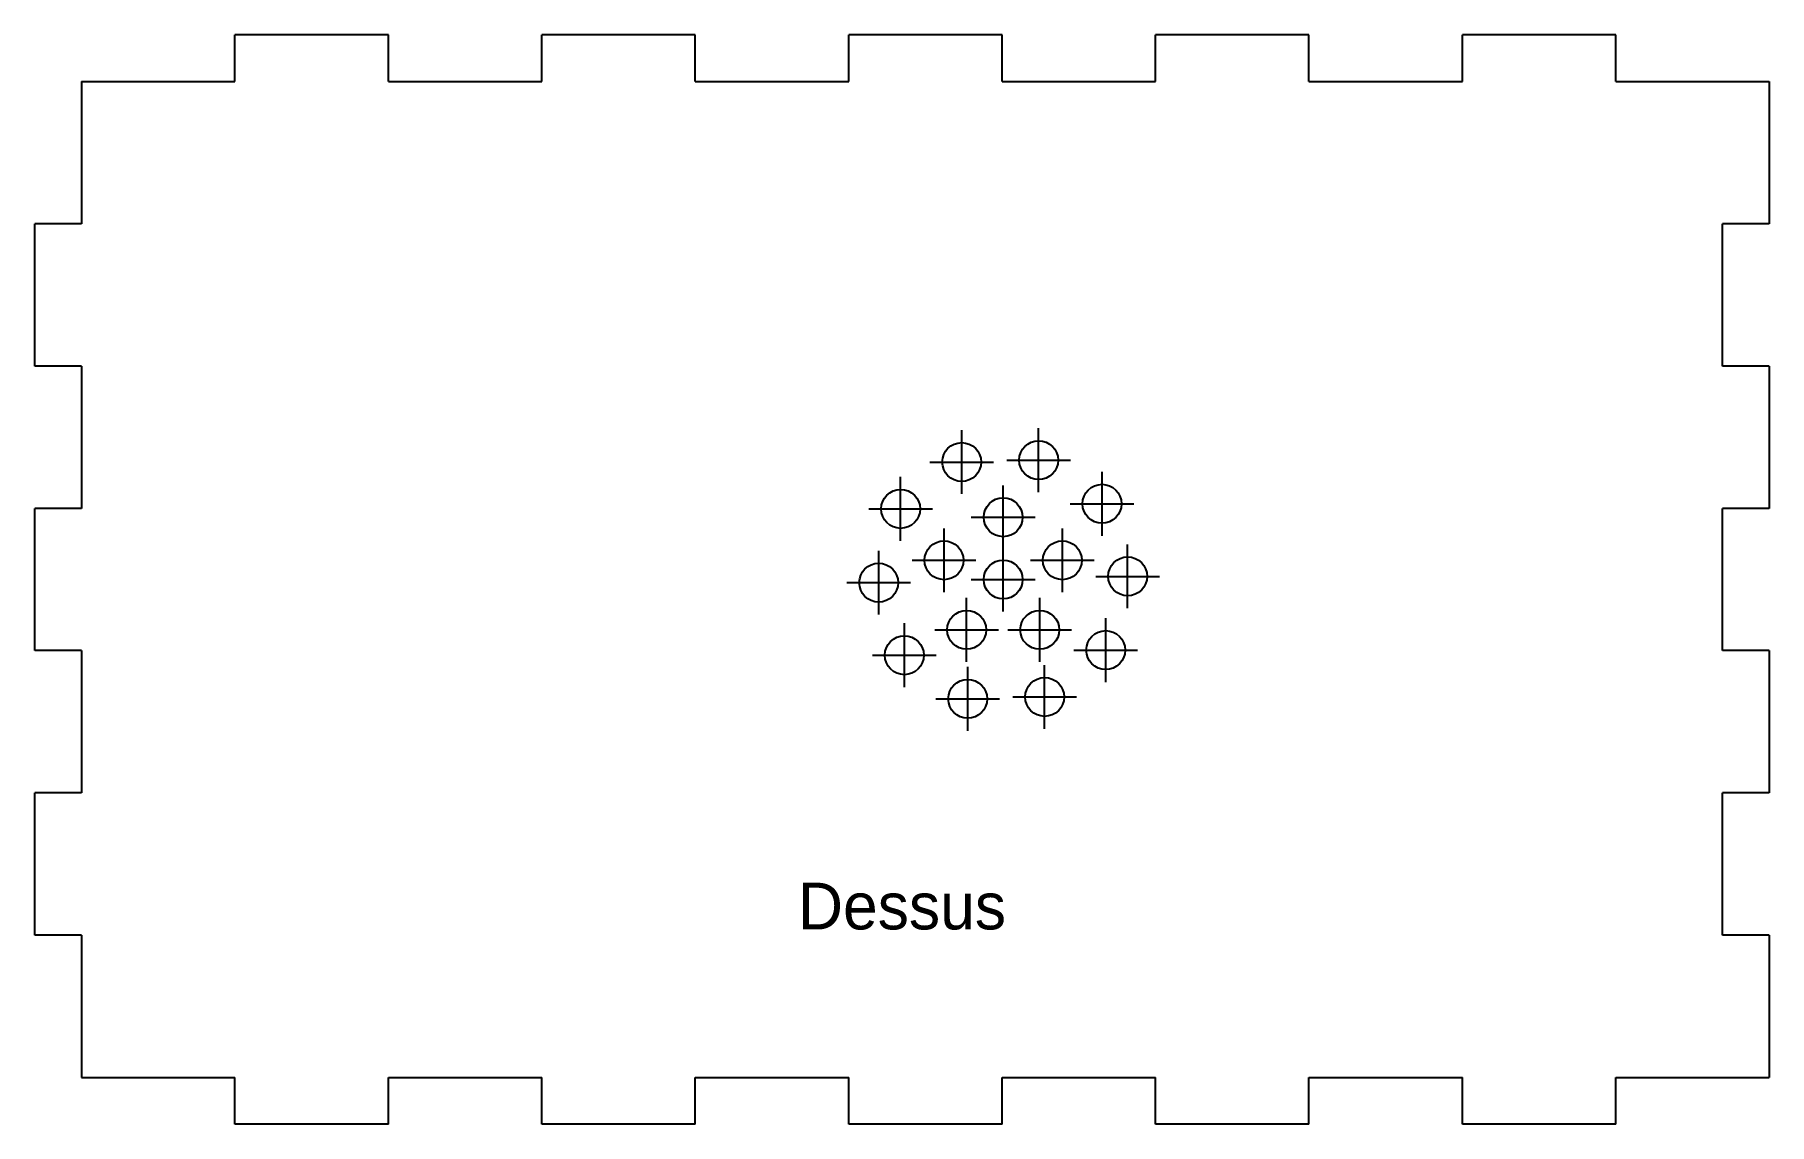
# Model space of a CAD drawing. Header units: millimetres. Extents: x 0 to 112, y 0 to 70.
import ezdxf
from ezdxf.enums import TextEntityAlignment as Align

# ---------------------------------------------------------------- set-up
doc = ezdxf.new("R2010")
doc.units = ezdxf.units.MM
doc.layers.add('DESSUS', color=1, linetype='CONTINUOUS')
doc.layers.add('GRAVURE', color=2, linetype='CONTINUOUS')

msp = doc.modelspace()

# ---------------------------------------------------------------- linework, layer by layer
at = {"layer": 'DESSUS'}
for p, q in [((12.874, 67.01), (12.874, 70.02)), ((22.737, 70.02), (12.874, 70.02)), ((22.737, 67.01), (22.737, 70.02)), ((32.601, 67.01), (32.601, 70.02)), ((42.465, 70.02), (32.601, 70.02)), ((42.465, 67.01), (42.465, 70.02)), ((52.328, 67.01), (52.328, 70.02)), ((62.192, 70.02), (52.328, 70.02)), ((62.192, 67.01), (62.192, 70.02)), ((72.055, 67.01), (72.055, 70.02)), ((81.919, 70.02), (72.055, 70.02)), ((81.919, 67.01), (81.919, 70.02)), ((91.783, 67.01), (91.783, 70.02)), ((101.646, 70.02), (91.783, 70.02)), ((101.646, 67.01), (101.646, 70.02)), ((3.01, 67.01), (12.874, 67.01)), ((3.01, 67.01), (3.01, 57.867)), ((22.737, 67.01), (32.601, 67.01)), ((42.465, 67.01), (52.328, 67.01)), ((62.192, 67.01), (72.055, 67.01)), ((81.919, 67.01), (91.783, 67.01)), ((101.646, 67.01), (111.51, 67.01)), ((111.51, 67.01), (111.51, 57.867)), ((0, 48.724), (0, 57.867)), ((3.01, 57.867), (0, 57.867)), ((108.51, 48.724), (108.51, 57.867)), ((111.51, 57.867), (108.51, 57.867)), ((3.01, 48.724), (0, 48.724)), ((3.01, 48.724), (3.01, 39.581)), ((111.51, 48.724), (108.51, 48.724)), ((111.51, 48.724), (111.51, 39.581)), ((0, 30.439), (0, 39.581)), ((3.01, 39.581), (0, 39.581)), ((108.51, 30.439), (108.51, 39.581)), ((111.51, 39.581), (108.51, 39.581)), ((3.01, 30.439), (0, 30.439)), ((3.01, 30.439), (3.01, 21.296)), ((111.51, 30.439), (108.51, 30.439)), ((111.51, 30.439), (111.51, 21.296)), ((0, 12.153), (0, 21.296)), ((3.01, 21.296), (0, 21.296)), ((108.51, 12.153), (108.51, 21.296)), ((111.51, 21.296), (108.51, 21.296)), ((3.01, 12.153), (0, 12.153)), ((3.01, 12.153), (3.01, 3.01)), ((111.51, 12.153), (108.51, 12.153)), ((111.51, 12.153), (111.51, 3.01)), ((3.01, 3.01), (12.874, 3.01)), ((12.874, 0), (12.874, 3.01)), ((22.737, 0), (22.737, 3.01)), ((22.737, 3.01), (32.601, 3.01)), ((32.601, 0), (32.601, 3.01)), ((42.465, 0), (42.465, 3.01)), ((42.465, 3.01), (52.328, 3.01)), ((52.328, 0), (52.328, 3.01)), ((62.192, 0), (62.192, 3.01)), ((62.192, 3.01), (72.055, 3.01)), ((72.055, 0), (72.055, 3.01)), ((81.919, 0), (81.919, 3.01)), ((81.919, 3.01), (91.783, 3.01)), ((91.783, 0), (91.783, 3.01)), ((101.646, 0), (101.646, 3.01)), ((101.646, 3.01), (111.51, 3.01)), ((22.737, 0), (12.874, 0)), ((42.465, 0), (32.601, 0)), ((62.192, 0), (52.328, 0)), ((81.919, 0), (72.055, 0)), ((101.646, 0), (91.783, 0))]:
    msp.add_line(p, q, dxfattribs=at)
for centre in [(59.595, 42.556), (64.54, 42.681), (55.669, 39.548), (62.26, 39.01), (68.613, 39.876), (58.456, 36.246), (66.064, 36.246), (54.26, 34.808), (62.26, 35.01), (70.26, 35.212), (59.909, 31.774), (64.611, 31.774), (55.907, 30.144), (68.851, 30.472), (59.98, 27.339), (64.925, 27.464)]:
    msp.add_circle(centre, 1.25, dxfattribs=at)
at = {"layer": 'GRAVURE'}
for p, q in [((59.595, 40.506), (59.595, 44.606)), ((64.54, 40.631), (64.54, 44.731)), ((57.545, 42.556), (61.645, 42.556)), ((62.49, 42.681), (66.59, 42.681)), ((55.669, 37.498), (55.669, 41.598)), ((68.613, 37.826), (68.613, 41.926)), ((62.26, 36.96), (62.26, 41.06)), ((53.619, 39.548), (57.719, 39.548)), ((66.563, 39.876), (70.663, 39.876)), ((58.456, 34.196), (58.456, 38.296)), ((60.21, 39.01), (64.31, 39.01)), ((66.064, 34.196), (66.064, 38.296)), ((54.26, 32.758), (54.26, 36.858)), ((62.26, 32.96), (62.26, 37.06)), ((70.26, 33.162), (70.26, 37.262)), ((56.406, 36.246), (60.506, 36.246)), ((64.014, 36.246), (68.114, 36.246)), ((52.21, 34.808), (56.31, 34.808)), ((60.21, 35.01), (64.31, 35.01)), ((68.21, 35.212), (72.31, 35.212)), ((59.909, 29.724), (59.909, 33.824)), ((64.611, 29.724), (64.611, 33.824)), ((68.851, 28.422), (68.851, 32.522)), ((55.907, 28.094), (55.907, 32.194)), ((57.859, 31.774), (61.959, 31.774)), ((62.561, 31.774), (66.661, 31.774)), ((53.857, 30.144), (57.957, 30.144)), ((66.801, 30.472), (70.901, 30.472)), ((59.98, 25.289), (59.98, 29.389)), ((64.925, 25.414), (64.925, 29.514)), ((57.93, 27.339), (62.03, 27.339)), ((62.875, 27.464), (66.975, 27.464))]:
    msp.add_line(p, q, dxfattribs=at)

# ---------------------------------------------------------------- texts
msp.add_text('Dessus', height=3, dxfattribs=at).set_placement((55.755, 14.004), align=Align.MIDDLE)

doc.saveas('drawing.dxf')
